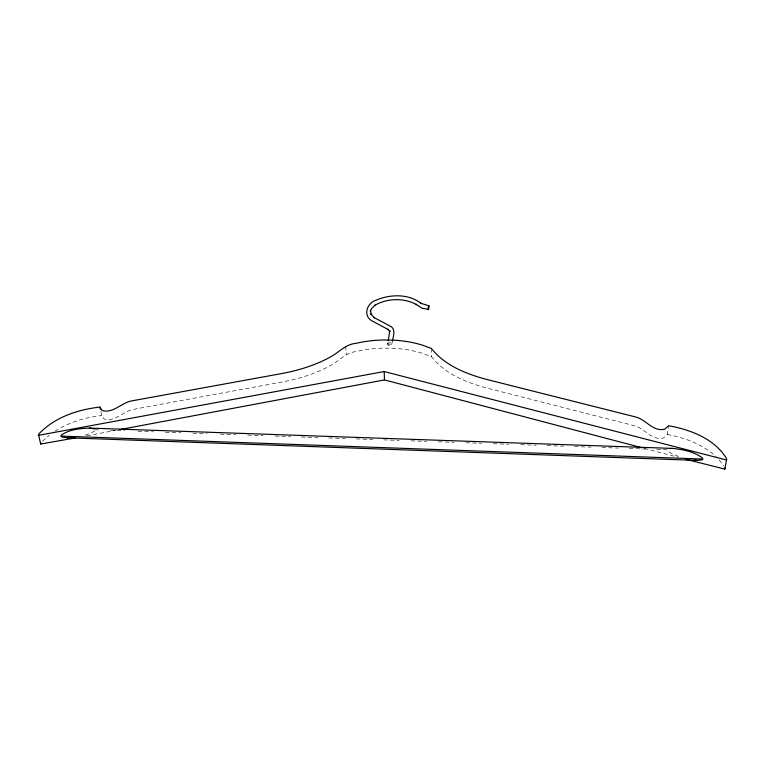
<?xml version="1.0" encoding="UTF-8"?>
<svg xmlns="http://www.w3.org/2000/svg" width="765" height="765" viewBox="0 0 765 765"><rect width="100%" height="100%" fill="white"/><g stroke="black" fill="none" stroke-linecap="round" stroke-linejoin="round"><path stroke-width="0.57" stroke-dasharray="3.83 2.87" d="M100.827 411.331L101.812 415.567L104.117 419.01C115.343 422.28 123.404 410.834 133.971 409.256L283.423 381.764C299.66 378.637 315.61 373.636 330.174 365.718C339.105 361.147 345.646 352.474 356.184 351.565A77.963 44.953 -2.3 0 1 384.221 348.132L395.62 348.429A77.973 44.953 -2.3 0 1 422.443 353.325L431.489 356.7C444.695 373.75 465.684 382.232 485.89 387.779L634.3 425.703C644.838 428.151 651.579 441.08 663.418 438.001L667.223 434.568L668.6 425.732M392.426 340.903L391.603 345.139L389.834 345.952L388.008 345.044L387.702 344.145L388.285 340.836M42.381 441.348L49.256 435.189M94.688 430.819L90.729 433.277L83.395 435.639M54.975 431.173C68.974 422.28 85.422 417.26 101.812 415.567M86.875 435.763L116.165 430.265M667.223 434.568C684.933 437.504 702.576 444.455 716.145 456.533M95.032 429.758L98.609 429.882M110.533 430.303L124.848 430.8M137.968 431.259L153.469 431.804M165.393 432.225L180.894 432.77M192.818 433.181L207.133 433.688M220.244 434.147L235.754 434.692M247.678 435.103L263.179 435.648M275.104 436.069L290.604 436.614M301.334 436.987L318.03 437.57M328.768 437.943L345.455 438.536M356.194 438.909L372.89 439.493M383.619 439.865L399.12 440.411M411.044 440.831L426.554 441.376M438.479 441.788L453.98 442.333M465.904 442.753L481.405 443.298M493.329 443.71L508.83 444.255M520.755 444.675L536.255 445.22M546.994 445.593L563.69 446.177M574.419 446.559L591.115 447.143M601.845 447.515L618.541 448.099M629.279 448.481L645.966 449.065M656.705 449.438L667.434 449.81L669.471 452.345L672.11 453.865L679.798 456.915M644.331 448.376L677.828 457.193M719.205 459.975L723.872 466.143M345.684 346.229L346.201 354.415M431.431 348.467L431.489 356.7M387.941 343.303L387.702 344.145L391.862 344.26L389.72 342.462L387.941 343.303"/><path stroke-width="1.15" d="M685.909 459.325L724.799 469.088L726.75 458.924C714.749 438.785 690.604 429.691 668.6 425.732L664.775 429.146C652.908 432.225 646.062 419.354 635.466 416.935L486.138 379.306C465.875 373.808 444.79 365.46 431.431 348.467L422.328 345.111A78.413 44.666 -2.3 0 0 395.371 340.272L383.915 339.976A78.413 44.657 -2.3 0 0 355.725 343.399C345.158 344.298 338.541 352.923 329.562 357.465C314.893 365.345 298.847 370.308 282.534 373.416L132.192 400.803C121.578 402.371 113.411 413.769 102.137 410.518L99.842 407.085C77.504 409.629 54.124 417.441 38.489 434.348L40.669 444.016L75.161 437.963M724.799 469.088L724.933 467.96M392.426 340.903C393.43 335.959 396.155 328.472 389.787 325.919L373.817 317.446L374.439 317.838L370.872 313.927L371.168 314.74L370.566 310.427L370.346 311.269L371.188 309.108L375.003 305.13L374.448 305.551C386.956 298.092 403.872 297.633 416.657 304.661L416.064 304.269L421.764 308.123L428.658 309.462L428.955 305.837L420.798 303.236L421.391 303.638C408.845 293.492 390.102 294.162 375.892 300.253C366.837 303.093 362.581 316.069 372.297 321.042L388.295 329.591L387.692 329.208L390.016 331.532L389.71 330.7L388.285 340.836M40.669 444.016L40.899 442.964M61.085 436.098L61.42 435.027C69.433 429.433 79.914 428.486 89.457 428.075L672.99 448.433C683.155 449.562 694.065 451.589 702.356 457.9L702.777 459.067L701.983 459.899L697.049 460.415L66.765 437.762L61.917 436.939L61.085 436.098L702.777 459.067M428.955 305.837L428.084 307.721L428.343 309.701M119.684 429.605L384.499 379.918L642.026 447.764M726.616 460.042L384.173 371.541L38.25 435.39M72.532 437.484L66.765 437.762M670.083 448.51L672.99 448.433M89.457 428.075L94.229 428.907M694.209 460.148L697.049 460.415M99.842 407.085L100.33 409.208M384.173 371.541L384.499 379.918"/></g></svg>
